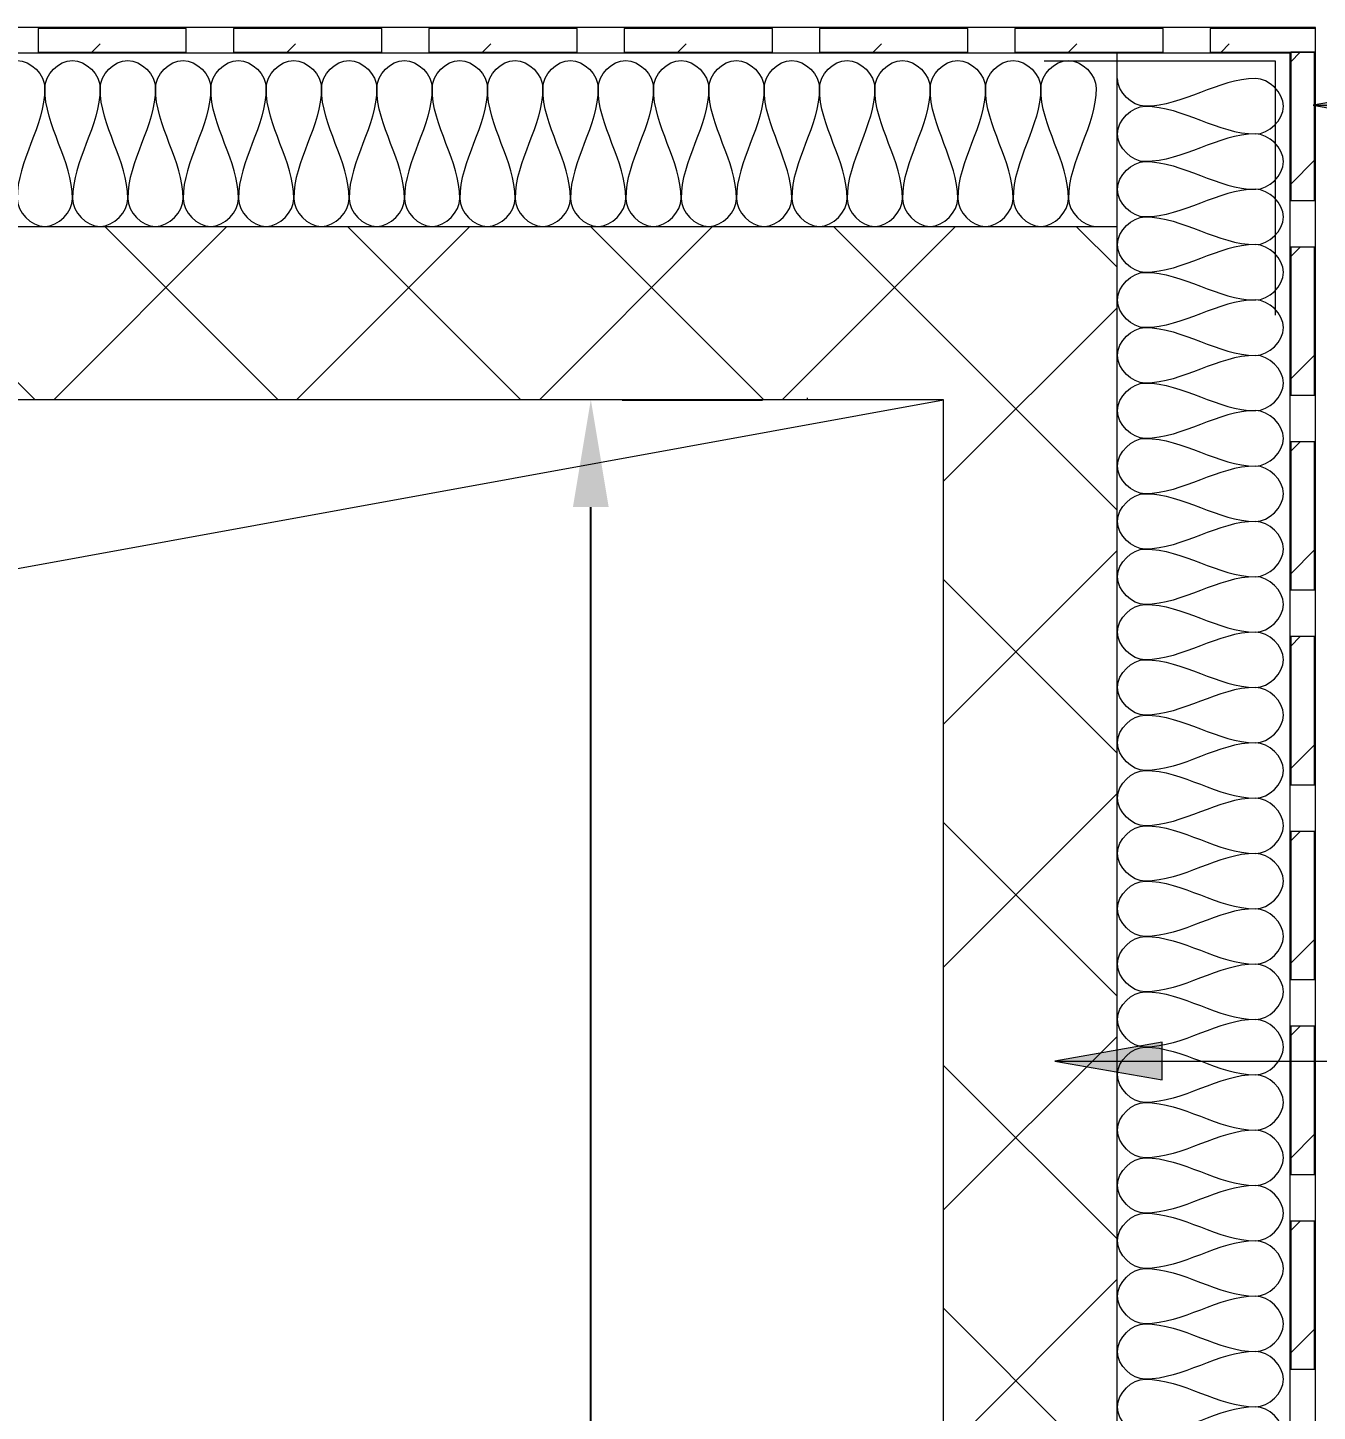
# Model space of a CAD drawing. Header units: millimetres. Extents: x -9226 to 166212, y -13 to 97274.
# Drawn here: x 69867 to 72120, y 33972 to 36389 of the extents above; entities that cross this region are included whole.
import ezdxf

# ---------------------------------------------------------------- set-up
doc = ezdxf.new("R2010")
doc.units = ezdxf.units.MM
doc.layers.get('Defpoints').update_dxf_attribs({"color": 8})
for name, color, linetype, lineweight in [('A-ANNO-DIMS', 8, 'Continuous', 9), ('A-DETL-GENF', 7, 'Continuous', 9), ('A-DETL-THIN', 8, 'Continuous', 5), ('G-ANNO-TEXT', 231, 'Continuous', 5)]:
    doc.layers.add(name, color=color, linetype=linetype, lineweight=lineweight)
doc.layers.add('A-DETL', color=7, linetype='Continuous', lineweight=9, true_color=0x00a600)
doc.styles.add('Arial Narrow_1', font='ARIALN.TTF', dxfattribs={"height": 187.5})
doc.dimstyles.new('NEC-AR-DIM-PLAN-GENERIC-1_5', dxfattribs={"dimscale": 304.8, "dimtxt": 191.893308, "dimasz": 0.615157, "dimexe": 0.984252, "dimexo": 0.615157, "dimgap": 0.615157, "dimtad": 1, "dimdec": 0, "dimzin": 0, "dimdsep": 46, "dimtxsty": 'Arial Narrow_1', "dimsah": 1, "dimcen": 0.09, "dimazin": 0, "dimtfac": 1, "dimtdec": 4, "dimtix": 1, "dimtmove": 0, "dimatfit": 3, "dimfxl": 1, "dimtvp": 1, "dimtolj": 1, "dimtzin": 0, "dimarcsym": 2})

# ---------------------------------------------------------------- blocks, each defined once
blk = doc.blocks.new('*D326')
at = {"layer": 'A-ANNO-DIMS', "color": 0, "lineweight": -2, "transparency": 16777216}
for p, q in [((70905.6, 35739.4), (71150.7, 35739.4)), ((70850.7, 32295.4), (70850.7, 35551.9)), ((70905.6, 32107.9), (71150.7, 32107.9))]:
    blk.add_line(p, q, dxfattribs=at)
at = {"layer": 'A-ANNO-DIMS', "color": 0, "transparency": 16777216}
for points in [[(70819.4, 35551.9), (70881.9, 35551.9), (70850.7, 35739.4)], [(70819.4, 32295.4), (70881.9, 32295.4), (70850.7, 32107.9)]]:
    blk.add_solid(points, dxfattribs=at)
at = {"layer": 'Defpoints', "color": 0, "transparency": 16777216}
for p in [(70718.1, 35739.4), (70850.7, 35739.4), (70718.1, 32107.9)]:
    blk.add_point(p, dxfattribs=at)
at = {"layer": 'A-ANNO-DIMS', "color": 0, "transparency": 16777216, "insert": (70551.8, 33923.7), "char_height": 187.5, "attachment_point": 5, "rotation": 90, "style": 'Arial Narrow_1'}
blk.add_mtext('\\A1;\u206d', dxfattribs=at)

msp = doc.modelspace()

# ---------------------------------------------------------------- hatches: boundary and pattern name
at = {"layer": 'A-DETL-GENF'}
h = msp.add_hatch(dxfattribs=at)
h.set_pattern_fill('FP_79', style=0, pattern_type=2)
h.set_pattern_definition([(45, (-406736.38, 25124.7), (428.04002, 0), [605.34, 0, 0, 0]), (45, (-406361.87, 25285.2), (428.04002, 0), [151.313, -454.027]), (45, (-406201.35, 25445.74), (428.04002, 0), [151.313, -454.027]), (45, (-406522.4, 25124.7), (428.04002, 0), [151.313, -454.027])])
h.paths.add_polyline_path([(70144, 36346.5), (70144, 36388.1), (69885.2, 36388.1), (69885.2, 36346.5)])
h = msp.add_hatch(dxfattribs=at)
h.set_pattern_fill('FP_80', style=0, pattern_type=2)
h.set_pattern_definition([(45, (-406395.08, 25124.7), (428.04002, 0), [605.34, 0, 0, 0]), (45, (-406020.57, 25285.2), (428.04002, 0), [151.313, -454.027]), (45, (-405860.05, 25445.74), (428.04002, 0), [151.313, -454.027]), (45, (-406181.1, 25124.7), (428.04002, 0), [151.313, -454.027])])
h.paths.add_polyline_path([(70485.3, 36346.5), (70485.3, 36388.1), (70226.5, 36388.1), (70226.5, 36346.5)])
h = msp.add_hatch(dxfattribs=at)
h.set_pattern_fill('FP_81', style=0, pattern_type=2)
h.set_pattern_definition([(45, (-406053.8, 25124.7), (428.04002, 0), [605.34, 0, 0, 0]), (45, (-405679.27, 25285.2), (428.04002, 0), [151.313, -454.027]), (45, (-405518.75, 25445.74), (428.04002, 0), [151.313, -454.027]), (45, (-405839.8, 25124.7), (428.04002, 0), [151.313, -454.027])])
h.paths.add_polyline_path([(70826.6, 36346.5), (70826.6, 36388.1), (70567.8, 36388.1), (70567.8, 36346.5)])
h = msp.add_hatch(dxfattribs=at)
h.set_pattern_fill('FP_82', style=0, pattern_type=2)
h.set_pattern_definition([(45, (-405712.5, 25124.7), (428.04002, 0), [605.34, 0, 0, 0]), (45, (-405337.97, 25285.2), (428.04002, 0), [151.313, -454.027]), (45, (-405177.45, 25445.74), (428.04002, 0), [151.313, -454.027]), (45, (-405498.5, 25124.7), (428.04002, 0), [151.313, -454.027])])
h.paths.add_polyline_path([(71167.9, 36346.5), (71167.9, 36388.1), (70909.1, 36388.1), (70909.1, 36346.5)])
h = msp.add_hatch(dxfattribs=at)
h.set_pattern_fill('FP_83', style=0, pattern_type=2)
h.set_pattern_definition([(45, (-405371.2, 25124.7), (428.04002, 0), [605.34, 0, 0, 0]), (45, (-404996.68, 25285.2), (428.04002, 0), [151.313, -454.027]), (45, (-404836.15, 25445.74), (428.04002, 0), [151.313, -454.027]), (45, (-405157.2, 25124.7), (428.04002, 0), [151.313, -454.027])])
h.paths.add_polyline_path([(71509.2, 36346.5), (71509.2, 36388.1), (71250.4, 36388.1), (71250.4, 36346.5)])
h = msp.add_hatch(dxfattribs=at)
h.set_pattern_fill('FP_84', style=0, pattern_type=2)
h.set_pattern_definition([(45, (-405029.9, 25124.7), (428.04002, 0), [605.34, 0, 0, 0]), (45, (-404655.38, 25285.2), (428.04002, 0), [151.313, -454.027]), (45, (-404494.86, 25445.74), (428.04002, 0), [151.313, -454.027]), (45, (-404815.9, 25124.7), (428.04002, 0), [151.313, -454.027])])
h.paths.add_polyline_path([(71850.5, 36346.5), (71850.5, 36388.1), (71591.7, 36388.1), (71591.7, 36346.5)])
h = msp.add_hatch(dxfattribs=at)
h.set_pattern_fill('FP_85', style=0, pattern_type=2)
h.set_pattern_definition([(45, (-404763.6, 25124.7), (428.04002, 0), [605.34, 0, 0, 0]), (45, (-404389.1, 25285.2), (428.04002, 0), [151.313, -454.027]), (45, (-404228.57, 25445.74), (428.04002, 0), [151.313, -454.027]), (45, (-404549.62, 25124.7), (428.04002, 0), [151.313, -454.027])])
h.paths.add_polyline_path([(72116.8, 36346.5), (72116.8, 36388.1), (71933, 36388.1), (71933, 36346.5)])
h = msp.add_hatch(dxfattribs=at)
h.set_pattern_fill('FP_103', style=0, pattern_type=2)
h.set_pattern_definition([(45, (-404548.7, 24987.27), (428.04002, 0), [605.34, 0, 0, 0]), (45, (-404174.2, 25147.8), (428.04002, 0), [151.313, -454.027]), (45, (-404013.66, 25308.32), (428.04002, 0), [151.313, -454.027]), (45, (-404334.7, 24987.27), (428.04002, 0), [151.313, -454.027])])
h.paths.add_polyline_path([(72115.1, 36087.5), (72115.1, 36346.3), (72073.4, 36346.3), (72073.4, 36087.5)])
h = msp.add_hatch(dxfattribs=at)
h.set_pattern_fill('FP_26', style=0, pattern_type=2)
h.set_pattern_definition([(45, (-411855.86, 20237.43), (-212.13203, 212.13203), []), (135, (-411855.86, 20237.43), (-212.13203, -212.13203), [])])
h.paths.add_polyline_path([(65957, 31805.3), (71769.5, 31805.3), (71769.5, 36042.1), (65111.7, 36042.1), (65111.7, 31805.3)])
h.paths.add_polyline_path([(65957, 32107.9), (65414.4, 32107.9), (65414.4, 35739.4), (71466.9, 35739.4), (71466.9, 32107.9)])
h = msp.add_hatch(dxfattribs=at)
h.set_pattern_fill('FP_99', style=0, pattern_type=2)
h.set_pattern_definition([(45, (-404548.7, 24647.03), (428.04002, 0), [605.34, 0, 0, 0]), (45, (-404174.2, 24807.56), (428.04002, 0), [151.313, -454.027]), (45, (-404013.66, 24968.08), (428.04002, 0), [151.313, -454.027]), (45, (-404334.7, 24647.03), (428.04002, 0), [151.313, -454.027])])
h.paths.add_polyline_path([(72115.1, 35747.3), (72115.1, 36006.1), (72073.4, 36006.1), (72073.4, 35747.3)])
h = msp.add_hatch(dxfattribs=at)
h.set_pattern_fill('FP_98', style=0, pattern_type=2)
h.set_pattern_definition([(45, (-404548.7, 24306.8), (428.04002, 0), [605.34, 0, 0, 0]), (45, (-404174.2, 24467.32), (428.04002, 0), [151.313, -454.027]), (45, (-404013.66, 24627.84), (428.04002, 0), [151.313, -454.027]), (45, (-404334.7, 24306.8), (428.04002, 0), [151.313, -454.027])])
h.paths.add_polyline_path([(72115.1, 35407.1), (72115.1, 35665.8), (72073.4, 35665.8), (72073.4, 35407.1)])
h = msp.add_hatch(dxfattribs=at)
h.set_pattern_fill('FP_97', style=0, pattern_type=2)
h.set_pattern_definition([(45, (-404548.7, 23966.56), (428.04002, 0), [605.34, 0, 0, 0]), (45, (-404174.2, 24127.08), (428.04002, 0), [151.313, -454.027]), (45, (-404013.66, 24287.6), (428.04002, 0), [151.313, -454.027]), (45, (-404334.7, 23966.56), (428.04002, 0), [151.313, -454.027])])
h.paths.add_polyline_path([(72115.1, 35066.8), (72115.1, 35325.6), (72073.4, 35325.6), (72073.4, 35066.8)])
h = msp.add_hatch(dxfattribs=at)
h.set_pattern_fill('FP_96', style=0, pattern_type=2)
h.set_pattern_definition([(45, (-404548.7, 23626.32), (428.04002, 0), [605.34, 0, 0, 0]), (45, (-404174.2, 23786.84), (428.04002, 0), [151.313, -454.027]), (45, (-404013.66, 23947.37), (428.04002, 0), [151.313, -454.027]), (45, (-404334.7, 23626.32), (428.04002, 0), [151.313, -454.027])])
h.paths.add_polyline_path([(72115.1, 34726.6), (72115.1, 34985.4), (72073.4, 34985.4), (72073.4, 34726.6)])
h = msp.add_hatch(dxfattribs=at)
h.set_pattern_fill('FP_95', style=0, pattern_type=2)
h.set_pattern_definition([(45, (-404548.7, 23286.08), (428.04002, 0), [605.34, 0, 0, 0]), (45, (-404174.2, 23446.6), (428.04002, 0), [151.313, -454.027]), (45, (-404013.66, 23607.13), (428.04002, 0), [151.313, -454.027]), (45, (-404334.7, 23286.08), (428.04002, 0), [151.313, -454.027])])
h.paths.add_polyline_path([(72115.1, 34386.3), (72115.1, 34645.1), (72073.4, 34645.1), (72073.4, 34386.3)])
h = msp.add_hatch(dxfattribs=at)
h.set_pattern_fill('FP_94', style=0, pattern_type=2)
h.set_pattern_definition([(45, (-404548.7, 22945.84), (428.04002, 0), [605.34, 0, 0, 0]), (45, (-404174.2, 23106.37), (428.04002, 0), [151.313, -454.027]), (45, (-404013.66, 23266.9), (428.04002, 0), [151.313, -454.027]), (45, (-404334.7, 22945.84), (428.04002, 0), [151.313, -454.027])])
h.paths.add_polyline_path([(72115.1, 34046.1), (72115.1, 34304.9), (72073.4, 34304.9), (72073.4, 34046.1)])
at = {"layer": 'G-ANNO-TEXT'}
for points in [[(72112.4, 36253.7), (72299.9, 36220.6), (72299.9, 36286.7)], [(71661.1, 34584.3), (71848.6, 34551.2), (71848.6, 34617.3)]]:
    msp.add_hatch(color=7, dxfattribs=at).paths.add_polyline_path(points)

# ---------------------------------------------------------------- linework, layer by layer
at = {"layer": 'A-DETL', "color": 7}
for points in [[(69800.1, 36283.8, -6.8), (69800.1, 36306.6, -6.8), (69848.4, 36357.7, -6.8), (69896.7, 36306.6, -6.8), (69896.7, 36283.8, -6.8)], [(69896.7, 36283.8, -6.8), (69896.7, 36306.6, -6.8), (69945.1, 36357.7, -6.8), (69993.4, 36306.6, -6.8), (69993.4, 36283.8, -6.8)], [(69993.4, 36283.8, -6.8), (69993.4, 36306.6, -6.8), (70041.7, 36357.7, -6.8), (70090.1, 36306.6, -6.8), (70090.1, 36283.8, -6.8)], [(70090.1, 36283.8, -6.8), (70090.1, 36306.6, -6.8), (70138.4, 36357.7, -6.8), (70186.7, 36306.6, -6.8), (70186.7, 36283.8, -6.8)], [(70186.7, 36283.8, -6.8), (70186.7, 36306.6, -6.8), (70235.1, 36357.7, -6.8), (70283.4, 36306.6, -6.8), (70283.4, 36283.8, -6.8)], [(70283.4, 36283.8, -6.8), (70283.4, 36306.6, -6.8), (70331.7, 36357.7, -6.8), (70380.1, 36306.6, -6.8), (70380.1, 36283.8, -6.8)], [(70380.1, 36283.8, -6.8), (70380.1, 36306.6, -6.8), (70428.4, 36357.7, -6.8), (70476.7, 36306.6, -6.8), (70476.7, 36283.8, -6.8)], [(70476.7, 36283.8, -6.8), (70476.7, 36306.6, -6.8), (70525.1, 36357.7, -6.8), (70573.4, 36306.6, -6.8), (70573.4, 36283.8, -6.8)], [(70573.4, 36283.8, -6.8), (70573.4, 36306.6, -6.8), (70621.7, 36357.7, -6.8), (70670.1, 36306.6, -6.8), (70670.1, 36283.8, -6.8)], [(70670.1, 36283.8, -6.8), (70670.1, 36306.6, -6.8), (70718.4, 36357.7, -6.8), (70766.7, 36306.6, -6.8), (70766.7, 36283.8, -6.8)], [(70766.7, 36283.8, -6.8), (70766.7, 36306.6, -6.8), (70815.1, 36357.7, -6.8), (70863.4, 36306.6, -6.8), (70863.4, 36283.8, -6.8)], [(70863.4, 36283.8, -6.8), (70863.4, 36306.6, -6.8), (70911.7, 36357.7, -6.8), (70960.1, 36306.6, -6.8), (70960.1, 36283.8, -6.8)], [(70960.1, 36283.8, -6.8), (70960.1, 36306.6, -6.8), (71008.4, 36357.7, -6.8), (71056.7, 36306.6, -6.8), (71056.7, 36283.8, -6.8)], [(71056.7, 36283.8, -6.8), (71056.7, 36306.6, -6.8), (71105.1, 36357.7, -6.8), (71153.4, 36306.6, -6.8), (71153.4, 36283.8, -6.8)], [(71153.4, 36283.8, -6.8), (71153.4, 36306.6, -6.8), (71201.7, 36357.7, -6.8), (71250.1, 36306.6, -6.8), (71250.1, 36283.8, -6.8)], [(71250.1, 36283.8, -6.8), (71250.1, 36306.6, -6.8), (71298.4, 36357.7, -6.8), (71346.7, 36306.6, -6.8), (71346.7, 36283.8, -6.8)], [(71346.7, 36283.8, -6.8), (71346.7, 36306.6, -6.8), (71395.1, 36357.7, -6.8), (71443.4, 36306.6, -6.8), (71443.4, 36283.8, -6.8)], [(71443.4, 36283.8, -6.8), (71443.4, 36306.6, -6.8), (71491.7, 36357.7, -6.8), (71540.1, 36306.6, -6.8), (71540.1, 36283.8, -6.8)], [(71540.1, 36283.8, -6.8), (71540.1, 36306.6, -6.8), (71588.4, 36357.7, -6.8), (71636.7, 36306.6, -6.8), (71636.7, 36283.8, -6.8)], [(71636.7, 36283.8, -6.8), (71636.7, 36306.6, -6.8), (71685.1, 36357.7, -6.8), (71733.4, 36306.6, -6.8), (71733.4, 36283.8, -6.8)], [(69896.7, 36283.8, -6.8), (69896.7, 36217.4, -6.8), (69848.4, 36156.9, -6.8), (69848.4, 36090.5, -6.8)], [(69945.1, 36090.5, -6.8), (69945.1, 36156.9, -6.8), (69896.7, 36217.4, -6.8), (69896.7, 36283.8, -6.8)], [(69993.4, 36283.8, -6.8), (69993.4, 36217.4, -6.8), (69945.1, 36156.9, -6.8), (69945.1, 36090.5, -6.8)], [(70041.7, 36090.5, -6.8), (70041.7, 36156.9, -6.8), (69993.4, 36217.4, -6.8), (69993.4, 36283.8, -6.8)], [(70090.1, 36283.8, -6.8), (70090.1, 36217.4, -6.8), (70041.7, 36156.9, -6.8), (70041.7, 36090.5, -6.8)], [(70138.4, 36090.5, -6.8), (70138.4, 36156.9, -6.8), (70090.1, 36217.4, -6.8), (70090.1, 36283.8, -6.8)], [(70186.7, 36283.8, -6.8), (70186.7, 36217.4, -6.8), (70138.4, 36156.9, -6.8), (70138.4, 36090.5, -6.8)], [(70235.1, 36090.5, -6.8), (70235.1, 36156.9, -6.8), (70186.7, 36217.4, -6.8), (70186.7, 36283.8, -6.8)], [(70283.4, 36283.8, -6.8), (70283.4, 36217.4, -6.8), (70235.1, 36156.9, -6.8), (70235.1, 36090.5, -6.8)], [(70331.7, 36090.5, -6.8), (70331.7, 36156.9, -6.8), (70283.4, 36217.4, -6.8), (70283.4, 36283.8, -6.8)], [(70380.1, 36283.8, -6.8), (70380.1, 36217.4, -6.8), (70331.7, 36156.9, -6.8), (70331.7, 36090.5, -6.8)], [(70428.4, 36090.5, -6.8), (70428.4, 36156.9, -6.8), (70380.1, 36217.4, -6.8), (70380.1, 36283.8, -6.8)], [(70476.7, 36283.8, -6.8), (70476.7, 36217.4, -6.8), (70428.4, 36156.9, -6.8), (70428.4, 36090.5, -6.8)], [(70525.1, 36090.5, -6.8), (70525.1, 36156.9, -6.8), (70476.7, 36217.4, -6.8), (70476.7, 36283.8, -6.8)], [(70573.4, 36283.8, -6.8), (70573.4, 36217.4, -6.8), (70525.1, 36156.9, -6.8), (70525.1, 36090.5, -6.8)], [(70621.7, 36090.5, -6.8), (70621.7, 36156.9, -6.8), (70573.4, 36217.4, -6.8), (70573.4, 36283.8, -6.8)], [(70670.1, 36283.8, -6.8), (70670.1, 36217.4, -6.8), (70621.7, 36156.9, -6.8), (70621.7, 36090.5, -6.8)], [(70718.4, 36090.5, -6.8), (70718.4, 36156.9, -6.8), (70670.1, 36217.4, -6.8), (70670.1, 36283.8, -6.8)], [(70766.7, 36283.8, -6.8), (70766.7, 36217.4, -6.8), (70718.4, 36156.9, -6.8), (70718.4, 36090.5, -6.8)], [(70815.1, 36090.5, -6.8), (70815.1, 36156.9, -6.8), (70766.7, 36217.4, -6.8), (70766.7, 36283.8, -6.8)], [(70863.4, 36283.8, -6.8), (70863.4, 36217.4, -6.8), (70815.1, 36156.9, -6.8), (70815.1, 36090.5, -6.8)], [(70911.7, 36090.5, -6.8), (70911.7, 36156.9, -6.8), (70863.4, 36217.4, -6.8), (70863.4, 36283.8, -6.8)], [(70960.1, 36283.8, -6.8), (70960.1, 36217.4, -6.8), (70911.7, 36156.9, -6.8), (70911.7, 36090.5, -6.8)], [(71008.4, 36090.5, -6.8), (71008.4, 36156.9, -6.8), (70960.1, 36217.4, -6.8), (70960.1, 36283.8, -6.8)], [(71056.7, 36283.8, -6.8), (71056.7, 36217.4, -6.8), (71008.4, 36156.9, -6.8), (71008.4, 36090.5, -6.8)], [(71105.1, 36090.5, -6.8), (71105.1, 36156.9, -6.8), (71056.7, 36217.4, -6.8), (71056.7, 36283.8, -6.8)], [(71153.4, 36283.8, -6.8), (71153.4, 36217.4, -6.8), (71105.1, 36156.9, -6.8), (71105.1, 36090.5, -6.8)], [(71201.7, 36090.5, -6.8), (71201.7, 36156.9, -6.8), (71153.4, 36217.4, -6.8), (71153.4, 36283.8, -6.8)], [(71250.1, 36283.8, -6.8), (71250.1, 36217.4, -6.8), (71201.7, 36156.9, -6.8), (71201.7, 36090.5, -6.8)], [(71298.4, 36090.5, -6.8), (71298.4, 36156.9, -6.8), (71250.1, 36217.4, -6.8), (71250.1, 36283.8, -6.8)], [(71346.7, 36283.8, -6.8), (71346.7, 36217.4, -6.8), (71298.4, 36156.9, -6.8), (71298.4, 36090.5, -6.8)], [(71395.1, 36090.5, -6.8), (71395.1, 36156.9, -6.8), (71346.7, 36217.4, -6.8), (71346.7, 36283.8, -6.8)], [(71443.4, 36283.8, -6.8), (71443.4, 36217.4, -6.8), (71395.1, 36156.9, -6.8), (71395.1, 36090.5, -6.8)], [(71491.7, 36090.5, -6.8), (71491.7, 36156.9, -6.8), (71443.4, 36217.4, -6.8), (71443.4, 36283.8, -6.8)], [(71540.1, 36283.8, -6.8), (71540.1, 36217.4, -6.8), (71491.7, 36156.9, -6.8), (71491.7, 36090.5, -6.8)], [(71588.4, 36090.5, -6.8), (71588.4, 36156.9, -6.8), (71540.1, 36217.4, -6.8), (71540.1, 36283.8, -6.8)], [(71636.7, 36283.8, -6.8), (71636.7, 36217.4, -6.8), (71588.4, 36156.9, -6.8), (71588.4, 36090.5, -6.8)], [(71685.1, 36090.5, -6.8), (71685.1, 36156.9, -6.8), (71636.7, 36217.4, -6.8), (71636.7, 36283.8, -6.8)], [(71733.4, 36283.8, -6.8), (71733.4, 36217.4, -6.8), (71685.1, 36156.9, -6.8), (71685.1, 36090.5, -6.8)], [(71819, 36251.9, -6.8), (71796.2, 36251.9, -6.8), (71770.6, 36277.5, -6.8), (71770.6, 36300.3, -6.8)], [(72012.3, 36300.3, -6.8), (71945.9, 36300.3, -6.8), (71885.4, 36251.9, -6.8), (71819, 36251.9, -6.8)], [(72012.3, 36203.6, -6.8), (72035.1, 36203.6, -6.8), (72086.2, 36251.9, -6.8), (72035.1, 36300.3, -6.8), (72012.3, 36300.3, -6.8)], [(71819, 36155.3, -6.8), (71796.2, 36155.3, -6.8), (71745.1, 36203.6, -6.8), (71796.2, 36251.9, -6.8), (71819, 36251.9, -6.8)], [(71819, 36251.9, -6.8), (71885.4, 36251.9, -6.8), (71945.9, 36203.6, -6.8), (72012.3, 36203.6, -6.8)], [(72012.3, 36203.6, -6.8), (71945.9, 36203.6, -6.8), (71885.4, 36155.3, -6.8), (71819, 36155.3, -6.8)], [(72012.3, 36106.9, -6.8), (72035.1, 36106.9, -6.8), (72086.2, 36155.3, -6.8), (72035.1, 36203.6, -6.8), (72012.3, 36203.6, -6.8)], [(71819, 36058.6, -6.8), (71796.2, 36058.6, -6.8), (71745.1, 36106.9, -6.8), (71796.2, 36155.3, -6.8), (71819, 36155.3, -6.8)], [(71819, 36155.3, -6.8), (71885.4, 36155.3, -6.8), (71945.9, 36106.9, -6.8), (72012.3, 36106.9, -6.8)], [(69848.4, 36090.5, -6.8), (69848.4, 36067.7, -6.8), (69896.7, 36016.6, -6.8), (69945.1, 36067.7, -6.8), (69945.1, 36090.5, -6.8)], [(69945.1, 36090.5, -6.8), (69945.1, 36067.7, -6.8), (69993.4, 36016.6, -6.8), (70041.7, 36067.7, -6.8), (70041.7, 36090.5, -6.8)], [(70041.7, 36090.5, -6.8), (70041.7, 36067.7, -6.8), (70090.1, 36016.6, -6.8), (70138.4, 36067.7, -6.8), (70138.4, 36090.5, -6.8)], [(70138.4, 36090.5, -6.8), (70138.4, 36067.7, -6.8), (70186.7, 36016.6, -6.8), (70235.1, 36067.7, -6.8), (70235.1, 36090.5, -6.8)], [(70235.1, 36090.5, -6.8), (70235.1, 36067.7, -6.8), (70283.4, 36016.6, -6.8), (70331.7, 36067.7, -6.8), (70331.7, 36090.5, -6.8)], [(70331.7, 36090.5, -6.8), (70331.7, 36067.7, -6.8), (70380.1, 36016.6, -6.8), (70428.4, 36067.7, -6.8), (70428.4, 36090.5, -6.8)], [(70428.4, 36090.5, -6.8), (70428.4, 36067.7, -6.8), (70476.7, 36016.6, -6.8), (70525.1, 36067.7, -6.8), (70525.1, 36090.5, -6.8)], [(70525.1, 36090.5, -6.8), (70525.1, 36067.7, -6.8), (70573.4, 36016.6, -6.8), (70621.7, 36067.7, -6.8), (70621.7, 36090.5, -6.8)], [(70621.7, 36090.5, -6.8), (70621.7, 36067.7, -6.8), (70670.1, 36016.6, -6.8), (70718.4, 36067.7, -6.8), (70718.4, 36090.5, -6.8)], [(70718.4, 36090.5, -6.8), (70718.4, 36067.7, -6.8), (70766.7, 36016.6, -6.8), (70815.1, 36067.7, -6.8), (70815.1, 36090.5, -6.8)], [(70815.1, 36090.5, -6.8), (70815.1, 36067.7, -6.8), (70863.4, 36016.6, -6.8), (70911.7, 36067.7, -6.8), (70911.7, 36090.5, -6.8)], [(70911.7, 36090.5, -6.8), (70911.7, 36067.7, -6.8), (70960.1, 36016.6, -6.8), (71008.4, 36067.7, -6.8), (71008.4, 36090.5, -6.8)], [(71008.4, 36090.5, -6.8), (71008.4, 36067.7, -6.8), (71056.7, 36016.6, -6.8), (71105.1, 36067.7, -6.8), (71105.1, 36090.5, -6.8)], [(71105.1, 36090.5, -6.8), (71105.1, 36067.7, -6.8), (71153.4, 36016.6, -6.8), (71201.7, 36067.7, -6.8), (71201.7, 36090.5, -6.8)], [(71201.7, 36090.5, -6.8), (71201.7, 36067.7, -6.8), (71250.1, 36016.6, -6.8), (71298.4, 36067.7, -6.8), (71298.4, 36090.5, -6.8)], [(71298.4, 36090.5, -6.8), (71298.4, 36067.7, -6.8), (71346.7, 36016.6, -6.8), (71395.1, 36067.7, -6.8), (71395.1, 36090.5, -6.8)], [(71395.1, 36090.5, -6.8), (71395.1, 36067.7, -6.8), (71443.4, 36016.6, -6.8), (71491.7, 36067.7, -6.8), (71491.7, 36090.5, -6.8)], [(71491.7, 36090.5, -6.8), (71491.7, 36067.7, -6.8), (71540.1, 36016.6, -6.8), (71588.4, 36067.7, -6.8), (71588.4, 36090.5, -6.8)], [(71588.4, 36090.5, -6.8), (71588.4, 36067.7, -6.8), (71636.7, 36016.6, -6.8), (71685.1, 36067.7, -6.8), (71685.1, 36090.5, -6.8)], [(71685.1, 36090.5, -6.8), (71685.1, 36067.7, -6.8), (71710.6, 36042.2, -6.8), (71733.4, 36042.2, -6.8)], [(72012.3, 36106.9, -6.8), (71945.9, 36106.9, -6.8), (71885.4, 36058.6, -6.8), (71819, 36058.6, -6.8)], [(72012.3, 36010.3, -6.8), (72035.1, 36010.3, -6.8), (72086.2, 36058.6, -6.8), (72035.1, 36106.9, -6.8), (72012.3, 36106.9, -6.8)], [(71819, 35961.9, -6.8), (71796.2, 35961.9, -6.8), (71745.1, 36010.3, -6.8), (71796.2, 36058.6, -6.8), (71819, 36058.6, -6.8)], [(71819, 36058.6, -6.8), (71885.4, 36058.6, -6.8), (71945.9, 36010.3, -6.8), (72012.3, 36010.3, -6.8)], [(72012.3, 36010.3, -6.8), (71945.9, 36010.3, -6.8), (71885.4, 35961.9, -6.8), (71819, 35961.9, -6.8)], [(72012.3, 35913.6, -6.8), (72035.1, 35913.6, -6.8), (72086.2, 35961.9, -6.8), (72035.1, 36010.3, -6.8), (72012.3, 36010.3, -6.8)], [(71819, 35865.3, -6.8), (71796.2, 35865.3, -6.8), (71745.1, 35913.6, -6.8), (71796.2, 35961.9, -6.8), (71819, 35961.9, -6.8)], [(71819, 35961.9, -6.8), (71885.4, 35961.9, -6.8), (71945.9, 35913.6, -6.8), (72012.3, 35913.6, -6.8)], [(72012.3, 35913.6, -6.8), (71945.9, 35913.6, -6.8), (71885.4, 35865.3, -6.8), (71819, 35865.3, -6.8)], [(72012.3, 35816.9, -6.8), (72035.1, 35816.9, -6.8), (72086.2, 35865.3, -6.8), (72035.1, 35913.6, -6.8), (72012.3, 35913.6, -6.8)], [(71819, 35768.6, -6.8), (71796.2, 35768.6, -6.8), (71745.1, 35816.9, -6.8), (71796.2, 35865.3, -6.8), (71819, 35865.3, -6.8)], [(71819, 35865.3, -6.8), (71885.4, 35865.3, -6.8), (71945.9, 35816.9, -6.8), (72012.3, 35816.9, -6.8)], [(72012.3, 35816.9, -6.8), (71945.9, 35816.9, -6.8), (71885.4, 35768.6, -6.8), (71819, 35768.6, -6.8)], [(72012.3, 35720.3, -6.8), (72035.1, 35720.3, -6.8), (72086.2, 35768.6, -6.8), (72035.1, 35816.9, -6.8), (72012.3, 35816.9, -6.8)], [(71819, 35671.9, -6.8), (71796.2, 35671.9, -6.8), (71745.1, 35720.3, -6.8), (71796.2, 35768.6, -6.8), (71819, 35768.6, -6.8)], [(71819, 35768.6, -6.8), (71885.4, 35768.6, -6.8), (71945.9, 35720.3, -6.8), (72012.3, 35720.3, -6.8)], [(72012.3, 35720.3, -6.8), (71945.9, 35720.3, -6.8), (71885.4, 35671.9, -6.8), (71819, 35671.9, -6.8)], [(72012.3, 35623.6, -6.8), (72035.1, 35623.6, -6.8), (72086.2, 35671.9, -6.8), (72035.1, 35720.3, -6.8), (72012.3, 35720.3, -6.8)], [(71819, 35575.3, -6.8), (71796.2, 35575.3, -6.8), (71745.1, 35623.6, -6.8), (71796.2, 35671.9, -6.8), (71819, 35671.9, -6.8)], [(71819, 35671.9, -6.8), (71885.4, 35671.9, -6.8), (71945.9, 35623.6, -6.8), (72012.3, 35623.6, -6.8)], [(72012.3, 35623.6, -6.8), (71945.9, 35623.6, -6.8), (71885.4, 35575.3, -6.8), (71819, 35575.3, -6.8)], [(72012.3, 35526.9, -6.8), (72035.1, 35526.9, -6.8), (72086.2, 35575.3, -6.8), (72035.1, 35623.6, -6.8), (72012.3, 35623.6, -6.8)], [(71819, 35478.6, -6.8), (71796.2, 35478.6, -6.8), (71745.1, 35526.9, -6.8), (71796.2, 35575.3, -6.8), (71819, 35575.3, -6.8)], [(71819, 35575.3, -6.8), (71885.4, 35575.3, -6.8), (71945.9, 35526.9, -6.8), (72012.3, 35526.9, -6.8)], [(72012.3, 35526.9, -6.8), (71945.9, 35526.9, -6.8), (71885.4, 35478.6, -6.8), (71819, 35478.6, -6.8)], [(72012.3, 35430.3, -6.8), (72035.1, 35430.3, -6.8), (72086.2, 35478.6, -6.8), (72035.1, 35526.9, -6.8), (72012.3, 35526.9, -6.8)], [(71819, 35381.9, -6.8), (71796.2, 35381.9, -6.8), (71745.1, 35430.3, -6.8), (71796.2, 35478.6, -6.8), (71819, 35478.6, -6.8)], [(71819, 35478.6, -6.8), (71885.4, 35478.6, -6.8), (71945.9, 35430.3, -6.8), (72012.3, 35430.3, -6.8)], [(72012.3, 35430.3, -6.8), (71945.9, 35430.3, -6.8), (71885.4, 35381.9, -6.8), (71819, 35381.9, -6.8)], [(72012.3, 35333.6, -6.8), (72035.1, 35333.6, -6.8), (72086.2, 35381.9, -6.8), (72035.1, 35430.3, -6.8), (72012.3, 35430.3, -6.8)], [(71819, 35285.3, -6.8), (71796.2, 35285.3, -6.8), (71745.1, 35333.6, -6.8), (71796.2, 35381.9, -6.8), (71819, 35381.9, -6.8)], [(71819, 35381.9, -6.8), (71885.4, 35381.9, -6.8), (71945.9, 35333.6, -6.8), (72012.3, 35333.6, -6.8)], [(72012.3, 35333.6, -6.8), (71945.9, 35333.6, -6.8), (71885.4, 35285.3, -6.8), (71819, 35285.3, -6.8)], [(72012.3, 35236.9, -6.8), (72035.1, 35236.9, -6.8), (72086.2, 35285.3, -6.8), (72035.1, 35333.6, -6.8), (72012.3, 35333.6, -6.8)], [(71819, 35188.6, -6.8), (71796.2, 35188.6, -6.8), (71745.1, 35236.9, -6.8), (71796.2, 35285.3, -6.8), (71819, 35285.3, -6.8)], [(71819, 35285.3, -6.8), (71885.4, 35285.3, -6.8), (71945.9, 35236.9, -6.8), (72012.3, 35236.9, -6.8)], [(72012.3, 35236.9, -6.8), (71945.9, 35236.9, -6.8), (71885.4, 35188.6, -6.8), (71819, 35188.6, -6.8)], [(72012.3, 35140.3, -6.8), (72035.1, 35140.3, -6.8), (72086.2, 35188.6, -6.8), (72035.1, 35236.9, -6.8), (72012.3, 35236.9, -6.8)], [(71819, 35091.9, -6.8), (71796.2, 35091.9, -6.8), (71745.1, 35140.3, -6.8), (71796.2, 35188.6, -6.8), (71819, 35188.6, -6.8)], [(71819, 35188.6, -6.8), (71885.4, 35188.6, -6.8), (71945.9, 35140.3, -6.8), (72012.3, 35140.3, -6.8)], [(72012.3, 35140.3, -6.8), (71945.9, 35140.3, -6.8), (71885.4, 35091.9, -6.8), (71819, 35091.9, -6.8)], [(72012.3, 35043.6, -6.8), (72035.1, 35043.6, -6.8), (72086.2, 35091.9, -6.8), (72035.1, 35140.3, -6.8), (72012.3, 35140.3, -6.8)], [(71819, 34995.3, -6.8), (71796.2, 34995.3, -6.8), (71745.1, 35043.6, -6.8), (71796.2, 35091.9, -6.8), (71819, 35091.9, -6.8)], [(71819, 35091.9, -6.8), (71885.4, 35091.9, -6.8), (71945.9, 35043.6, -6.8), (72012.3, 35043.6, -6.8)], [(72012.3, 35043.6, -6.8), (71945.9, 35043.6, -6.8), (71885.4, 34995.3, -6.8), (71819, 34995.3, -6.8)], [(72012.3, 34946.9, -6.8), (72035.1, 34946.9, -6.8), (72086.2, 34995.3, -6.8), (72035.1, 35043.6, -6.8), (72012.3, 35043.6, -6.8)], [(71819, 34898.6, -6.8), (71796.2, 34898.6, -6.8), (71745.1, 34946.9, -6.8), (71796.2, 34995.3, -6.8), (71819, 34995.3, -6.8)], [(71819, 34995.3, -6.8), (71885.4, 34995.3, -6.8), (71945.9, 34946.9, -6.8), (72012.3, 34946.9, -6.8)], [(72012.3, 34946.9, -6.8), (71945.9, 34946.9, -6.8), (71885.4, 34898.6, -6.8), (71819, 34898.6, -6.8)], [(72012.3, 34850.3, -6.8), (72035.1, 34850.3, -6.8), (72086.2, 34898.6, -6.8), (72035.1, 34946.9, -6.8), (72012.3, 34946.9, -6.8)], [(71819, 34801.9, -6.8), (71796.2, 34801.9, -6.8), (71745.1, 34850.3, -6.8), (71796.2, 34898.6, -6.8), (71819, 34898.6, -6.8)], [(71819, 34898.6, -6.8), (71885.4, 34898.6, -6.8), (71945.9, 34850.3, -6.8), (72012.3, 34850.3, -6.8)], [(72012.3, 34850.3, -6.8), (71945.9, 34850.3, -6.8), (71885.4, 34801.9, -6.8), (71819, 34801.9, -6.8)], [(72012.3, 34753.6, -6.8), (72035.1, 34753.6, -6.8), (72086.2, 34801.9, -6.8), (72035.1, 34850.3, -6.8), (72012.3, 34850.3, -6.8)], [(71819, 34705.3, -6.8), (71796.2, 34705.3, -6.8), (71745.1, 34753.6, -6.8), (71796.2, 34801.9, -6.8), (71819, 34801.9, -6.8)], [(71819, 34801.9, -6.8), (71885.4, 34801.9, -6.8), (71945.9, 34753.6, -6.8), (72012.3, 34753.6, -6.8)], [(72012.3, 34753.6, -6.8), (71945.9, 34753.6, -6.8), (71885.4, 34705.3, -6.8), (71819, 34705.3, -6.8)], [(72012.3, 34656.9, -6.8), (72035.1, 34656.9, -6.8), (72086.2, 34705.3, -6.8), (72035.1, 34753.6, -6.8), (72012.3, 34753.6, -6.8)], [(71819, 34608.6, -6.8), (71796.2, 34608.6, -6.8), (71745.1, 34656.9, -6.8), (71796.2, 34705.3, -6.8), (71819, 34705.3, -6.8)], [(71819, 34705.3, -6.8), (71885.4, 34705.3, -6.8), (71945.9, 34656.9, -6.8), (72012.3, 34656.9, -6.8)], [(72012.3, 34656.9, -6.8), (71945.9, 34656.9, -6.8), (71885.4, 34608.6, -6.8), (71819, 34608.6, -6.8)], [(72012.3, 34560.3, -6.8), (72035.1, 34560.3, -6.8), (72086.2, 34608.6, -6.8), (72035.1, 34656.9, -6.8), (72012.3, 34656.9, -6.8)], [(71819, 34511.9, -6.8), (71796.2, 34511.9, -6.8), (71745.1, 34560.3, -6.8), (71796.2, 34608.6, -6.8), (71819, 34608.6, -6.8)], [(71819, 34608.6, -6.8), (71885.4, 34608.6, -6.8), (71945.9, 34560.3, -6.8), (72012.3, 34560.3, -6.8)], [(72012.3, 34560.3, -6.8), (71945.9, 34560.3, -6.8), (71885.4, 34511.9, -6.8), (71819, 34511.9, -6.8)], [(72012.3, 34463.6, -6.8), (72035.1, 34463.6, -6.8), (72086.2, 34511.9, -6.8), (72035.1, 34560.3, -6.8), (72012.3, 34560.3, -6.8)], [(71819, 34415.3, -6.8), (71796.2, 34415.3, -6.8), (71745.1, 34463.6, -6.8), (71796.2, 34511.9, -6.8), (71819, 34511.9, -6.8)], [(71819, 34511.9, -6.8), (71885.4, 34511.9, -6.8), (71945.9, 34463.6, -6.8), (72012.3, 34463.6, -6.8)], [(72012.3, 34463.6, -6.8), (71945.9, 34463.6, -6.8), (71885.4, 34415.3, -6.8), (71819, 34415.3, -6.8)], [(72012.3, 34366.9, -6.8), (72035.1, 34366.9, -6.8), (72086.2, 34415.3, -6.8), (72035.1, 34463.6, -6.8), (72012.3, 34463.6, -6.8)], [(71819, 34318.6, -6.8), (71796.2, 34318.6, -6.8), (71745.1, 34366.9, -6.8), (71796.2, 34415.3, -6.8), (71819, 34415.3, -6.8)], [(71819, 34415.3, -6.8), (71885.4, 34415.3, -6.8), (71945.9, 34366.9, -6.8), (72012.3, 34366.9, -6.8)], [(72012.3, 34366.9, -6.8), (71945.9, 34366.9, -6.8), (71885.4, 34318.6, -6.8), (71819, 34318.6, -6.8)], [(72012.3, 34270.3, -6.8), (72035.1, 34270.3, -6.8), (72086.2, 34318.6, -6.8), (72035.1, 34366.9, -6.8), (72012.3, 34366.9, -6.8)], [(71819, 34221.9, -6.8), (71796.2, 34221.9, -6.8), (71745.1, 34270.3, -6.8), (71796.2, 34318.6, -6.8), (71819, 34318.6, -6.8)], [(71819, 34318.6, -6.8), (71885.4, 34318.6, -6.8), (71945.9, 34270.3, -6.8), (72012.3, 34270.3, -6.8)], [(72012.3, 34270.3, -6.8), (71945.9, 34270.3, -6.8), (71885.4, 34221.9, -6.8), (71819, 34221.9, -6.8)], [(72012.3, 34173.6, -6.8), (72035.1, 34173.6, -6.8), (72086.2, 34221.9, -6.8), (72035.1, 34270.3, -6.8), (72012.3, 34270.3, -6.8)], [(71819, 34125.3, -6.8), (71796.2, 34125.3, -6.8), (71745.1, 34173.6, -6.8), (71796.2, 34221.9, -6.8), (71819, 34221.9, -6.8)], [(71819, 34221.9, -6.8), (71885.4, 34221.9, -6.8), (71945.9, 34173.6, -6.8), (72012.3, 34173.6, -6.8)], [(72012.3, 34173.6, -6.8), (71945.9, 34173.6, -6.8), (71885.4, 34125.3, -6.8), (71819, 34125.3, -6.8)], [(72012.3, 34076.9, -6.8), (72035.1, 34076.9, -6.8), (72086.2, 34125.3, -6.8), (72035.1, 34173.6, -6.8), (72012.3, 34173.6, -6.8)], [(71819, 34028.6, -6.8), (71796.2, 34028.6, -6.8), (71745.1, 34076.9, -6.8), (71796.2, 34125.3, -6.8), (71819, 34125.3, -6.8)], [(71819, 34125.3, -6.8), (71885.4, 34125.3, -6.8), (71945.9, 34076.9, -6.8), (72012.3, 34076.9, -6.8)], [(72012.3, 34076.9, -6.8), (71945.9, 34076.9, -6.8), (71885.4, 34028.6, -6.8), (71819, 34028.6, -6.8)], [(72012.3, 33980.3, -6.8), (72035.1, 33980.3, -6.8), (72086.2, 34028.6, -6.8), (72035.1, 34076.9, -6.8), (72012.3, 34076.9, -6.8)], [(71819, 33931.9, -6.8), (71796.2, 33931.9, -6.8), (71745.1, 33980.3, -6.8), (71796.2, 34028.6, -6.8), (71819, 34028.6, -6.8)], [(71819, 34028.6, -6.8), (71885.4, 34028.6, -6.8), (71945.9, 33980.3, -6.8), (72012.3, 33980.3, -6.8)], [(72012.3, 33980.3, -6.8), (71945.9, 33980.3, -6.8), (71885.4, 33931.9, -6.8), (71819, 33931.9, -6.8)], [(72012.3, 33883.6, -6.8), (72035.1, 33883.6, -6.8), (72086.2, 33931.9, -6.8), (72035.1, 33980.3, -6.8), (72012.3, 33980.3, -6.8)]]:
    msp.add_open_spline(points, degree=3, dxfattribs=at)
at = {"layer": 'A-DETL-THIN', "color": 7}
for p, q in [((72116.8, 36389.3, -6.8), (64764.5, 36389.3, -6.8)), ((69885.2, 36388.1, -6.8), (69885.2, 36346.5, -6.8)), ((70144, 36388.1, -6.8), (69885.2, 36388.1, -6.8)), ((70144, 36346.5, -6.8), (70144, 36388.1, -6.8)), ((70226.5, 36388.1, -6.8), (70226.5, 36346.5, -6.8)), ((70485.3, 36388.1, -6.8), (70226.5, 36388.1, -6.8)), ((70485.3, 36346.5, -6.8), (70485.3, 36388.1, -6.8)), ((70567.8, 36388.1, -6.8), (70567.8, 36346.5, -6.8)), ((70826.6, 36388.1, -6.8), (70567.8, 36388.1, -6.8)), ((70826.6, 36346.5, -6.8), (70826.6, 36388.1, -6.8)), ((70909.1, 36388.1, -6.8), (70909.1, 36346.5, -6.8)), ((71167.9, 36388.1, -6.8), (70909.1, 36388.1, -6.8)), ((71167.9, 36346.5, -6.8), (71167.9, 36388.1, -6.8)), ((71250.4, 36388.1, -6.8), (71250.4, 36346.5, -6.8)), ((71509.2, 36388.1, -6.8), (71250.4, 36388.1, -6.8)), ((71509.2, 36346.5, -6.8), (71509.2, 36388.1, -6.8)), ((71591.7, 36388.1, -6.8), (71591.7, 36346.5, -6.8)), ((71850.5, 36388.1, -6.8), (71591.7, 36388.1, -6.8)), ((71850.5, 36346.5, -6.8), (71850.5, 36388.1, -6.8)), ((72116.8, 36388.1, -6.8), (71933, 36388.1, -6.8)), ((71933, 36388.1, -6.8), (71933, 36346.5, -6.8)), ((72116.8, 31458.1, -6.8), (72116.8, 36389.3, -6.8)), ((72072.2, 36344.7, -6.8), (64809.1, 36344.7, -6.8)), ((69885.2, 36346.5, -6.8), (70144, 36346.5, -6.8)), ((70226.5, 36346.5, -6.8), (70485.3, 36346.5, -6.8)), ((70567.8, 36346.5, -6.8), (70826.6, 36346.5, -6.8)), ((70909.1, 36346.5, -6.8), (71167.9, 36346.5, -6.8)), ((71250.4, 36346.5, -6.8), (71509.2, 36346.5, -6.8)), ((71591.7, 36346.5, -6.8), (71850.5, 36346.5, -6.8)), ((71642.8, 36331.4, -6.8), (72046.2, 36331.4, -6.8)), ((71769.5, 36344.7, -6.8), (71769.5, 31805.3, -6.8)), ((71933, 36346.5, -6.8), (72116.8, 36346.5, -6.8)), ((72046.2, 36331.4, -6.8), (72046.2, 35887, -6.8)), ((72072.2, 31502.7, -6.8), (72072.2, 36344.7, -6.8)), ((72115.1, 36346.3, -6.8), (72073.4, 36346.3, -6.8)), ((72073.4, 36346.3, -6.8), (72073.4, 36087.5, -6.8)), ((72115.1, 36087.5, -6.8), (72115.1, 36346.3, -6.8)), ((72073.4, 36087.5, -6.8), (72115.1, 36087.5, -6.8)), ((65111.7, 36042.1, -6.8), (71769.5, 36042.1, -6.8)), ((72115.1, 36006.1, -6.8), (72073.4, 36006.1, -6.8)), ((72073.4, 36006.1, -6.8), (72073.4, 35747.3, -6.8)), ((72115.1, 35747.3, -6.8), (72115.1, 36006.1, -6.8)), ((72073.4, 35747.3, -6.8), (72115.1, 35747.3, -6.8)), ((71466.9, 35739.4, -6.8), (65414.4, 35739.4, -6.8)), ((66400.5, 34815.7, -6.8), (71466.9, 35739.4, -6.8)), ((71229, 35739.4, -6.8), (71229, 35742.8, -6.8)), ((71466.9, 32107.9, -6.8), (71466.9, 35739.4, -6.8)), ((72115.1, 35665.8, -6.8), (72073.4, 35665.8, -6.8)), ((72073.4, 35665.8, -6.8), (72073.4, 35407.1, -6.8)), ((72115.1, 35407.1, -6.8), (72115.1, 35665.8, -6.8)), ((72073.4, 35407.1, -6.8), (72115.1, 35407.1, -6.8)), ((72115.1, 35325.6, -6.8), (72073.4, 35325.6, -6.8)), ((72073.4, 35325.6, -6.8), (72073.4, 35066.8, -6.8)), ((72115.1, 35066.8, -6.8), (72115.1, 35325.6, -6.8)), ((72073.4, 35066.8, -6.8), (72115.1, 35066.8, -6.8)), ((72115.1, 34985.4, -6.8), (72073.4, 34985.4, -6.8)), ((72073.4, 34985.4, -6.8), (72073.4, 34726.6, -6.8)), ((72115.1, 34726.6, -6.8), (72115.1, 34985.4, -6.8)), ((72073.4, 34726.6, -6.8), (72115.1, 34726.6, -6.8)), ((72115.1, 34645.1, -6.8), (72073.4, 34645.1, -6.8)), ((72073.4, 34645.1, -6.8), (72073.4, 34386.3, -6.8)), ((72115.1, 34386.3, -6.8), (72115.1, 34645.1, -6.8)), ((72073.4, 34386.3, -6.8), (72115.1, 34386.3, -6.8)), ((72115.1, 34304.9, -6.8), (72073.4, 34304.9, -6.8)), ((72073.4, 34304.9, -6.8), (72073.4, 34046.1, -6.8)), ((72115.1, 34046.1, -6.8), (72115.1, 34304.9, -6.8)), ((72073.4, 34046.1, -6.8), (72115.1, 34046.1, -6.8))]:
    msp.add_line(p, q, dxfattribs=at)
at = {"layer": 'G-ANNO-TEXT', "color": 7}
for p, q in [((72299.9, 36286.7, -6.8), (72112.4, 36253.7, -6.8)), ((72112.4, 36253.7, -6.8), (72299.9, 36220.6, -6.8)), ((72112.4, 36253.7, -6.8), (73473.1, 36253.7, -6.8)), ((71848.6, 34617.3, -6.8), (71661.1, 34584.3, -6.8)), ((71848.6, 34551.2, -6.8), (71848.6, 34617.3, -6.8)), ((71661.1, 34584.3, -6.8), (71848.6, 34551.2, -6.8)), ((71661.1, 34584.3, -6.8), (73466, 34584.3, -6.8))]:
    msp.add_line(p, q, dxfattribs=at)

# ---------------------------------------------------------------- dimensions: what is measured, and where the dimension line sits
at = {"layer": 'A-ANNO-DIMS', "color": 7}
dim = msp.add_linear_dim(base=(70850.7, 35739.4, -6.8), p1=(70718.1, 32107.9, -6.8), p2=(70718.1, 35739.4, -6.8), angle=90, text='\u206d', dimstyle='NEC-AR-DIM-PLAN-GENERIC-1_5', override={"dimpost": '<>', "dimfxl": 3631.520984}, dxfattribs=at)
dim.commit()
dim.dimension.update_dxf_attribs({"geometry": '*D326', "text_midpoint": (70551.8, 33923.7, -6.8)})

doc.saveas('drawing.dxf')
